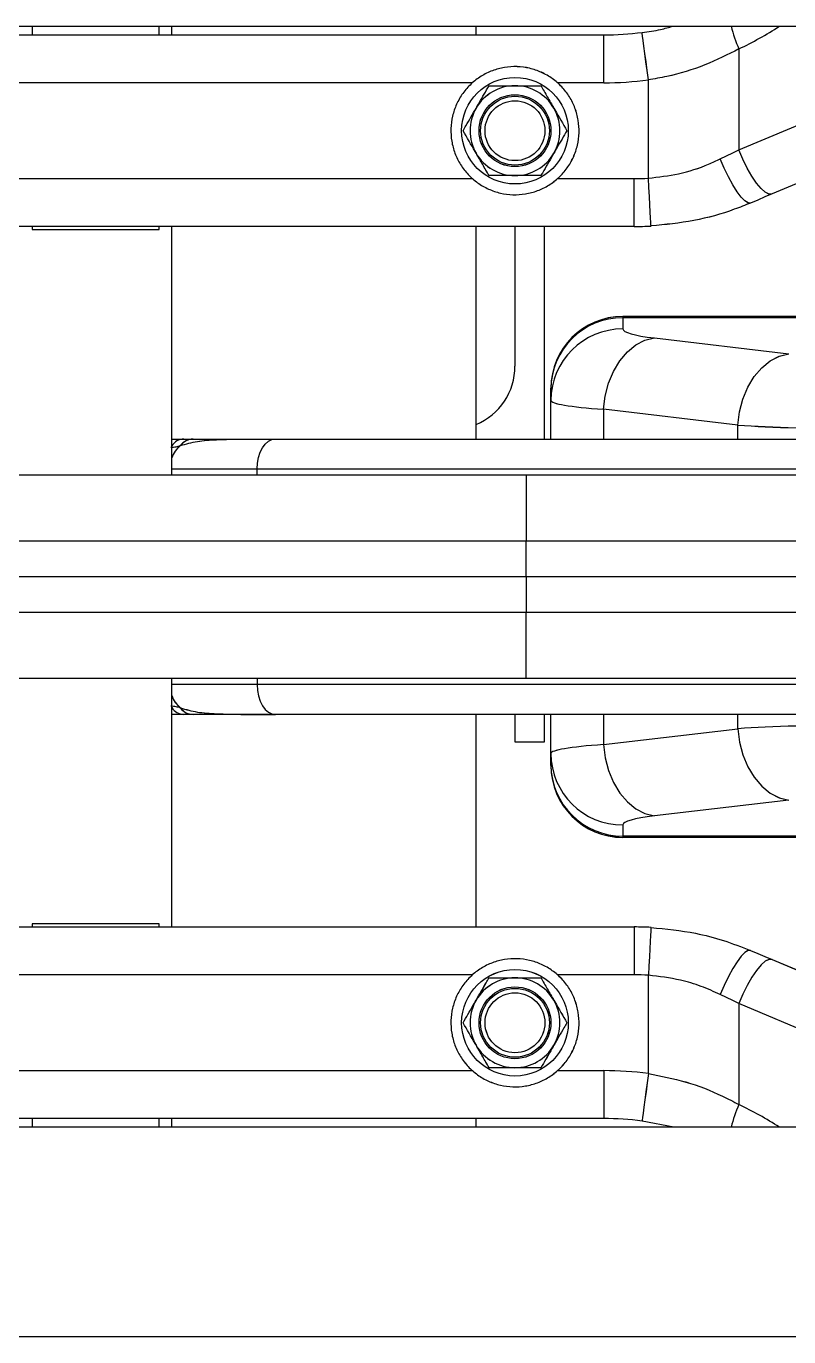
# Model space of a CAD drawing. Header units: inches. Extents: x -1851 to 6314, y -1304 to 4687.
# Drawn here: x 468.36 to 473.37, y 2016.1 to 2024.72 of the extents above; entities that cross this region are included whole.
import ezdxf

# ---------------------------------------------------------------- set-up
doc = ezdxf.new("R2010")
doc.units = ezdxf.units.IN
doc.header["$MEASUREMENT"] = 0

# ---------------------------------------------------------------- blocks, each defined once
blk = doc.blocks.new('2.4.20_9_Plan View')
at = {"color": 7, "linetype": 'Continuous', "lineweight": 25}
for p, q in [((-0.60334, 0), (-0.60334, 7.54593)), ((0, 7.54593), (0, 0)), ((-0.71817, 0.11483), (-0.71817, 7.4311)), ((-0.4936, 4.06795), (-0.4936, 3.47798)), ((-0.10974, 3.47798), (-0.10974, 4.06795)), ((-0.59859, 3.49469), (-0.59859, 4.05124)), ((-0.00476, 4.05124), (-0.00476, 3.49469)), ((-0.35744, 3.53714), (-0.35744, 4.00879)), ((-0.32136, 3.53714), (-0.32136, 4.00879)), ((-0.30167, 3.53714), (-0.30167, 4.00879)), ((-0.28199, 4.00879), (-0.28199, 3.53714)), ((-0.2459, 4.00879), (-0.2459, 3.53714)), ((-0.59859, 3.80773), (-0.60334, 3.80773)), ((-0.49196, 3.80773), (-0.4936, 3.80773)), ((-0.49196, 3.7382), (-0.49196, 3.80773)), ((-0.10974, 3.80773), (-0.11138, 3.80773)), ((-0.11138, 3.80773), (-0.11138, 3.7382)), ((0, 3.80773), (-0.00476, 3.80773)), ((-0.60334, 3.7382), (-0.59859, 3.7382)), ((-0.4936, 3.7382), (-0.49196, 3.7382)), ((-0.11138, 3.7382), (-0.10974, 3.7382)), ((-0.00476, 3.7382), (0, 3.7382)), ((-0.60334, 3.7313), (-0.59859, 3.7313)), ((-0.4936, 3.7313), (-0.35744, 3.7313)), ((-0.37713, 3.72462), (-0.37713, 3.7313)), ((-0.2459, 3.7313), (-0.10974, 3.7313)), ((-0.22621, 3.7313), (-0.22621, 3.72462)), ((-0.00476, 3.7313), (0, 3.7313)), ((-0.37359, 3.72648), (-0.37358, 3.72651)), ((-0.22976, 3.72651), (-0.22975, 3.72648)), ((-0.22621, 3.72462), (-0.22621, 3.71955)), ((-0.37713, 3.3124), (-0.37713, 3.67447)), ((-0.22621, 3.67447), (-0.22621, 3.3124)), ((-0.60334, 3.56463), (-0.59859, 3.56463)), ((-0.4936, 3.56463), (-0.37713, 3.56463)), ((-0.22621, 3.56463), (-0.10974, 3.56463)), ((-0.00476, 3.56463), (0, 3.56463)), ((-0.39213, 3.5433), (-0.39213, 3.52713)), ((-0.37713, 3.5433), (-0.39213, 3.5433)), ((-0.10974, 3.5433), (-0.1863, 3.5433)), ((-0.35744, 3.53714), (-0.32136, 3.53714)), ((-0.35744, 3.201), (-0.35744, 3.53714)), ((-0.30167, 3.53714), (-0.32136, 3.53714)), ((-0.32136, 3.201), (-0.32136, 3.53714)), ((-0.30167, 3.53714), (-0.28199, 3.53714)), ((-0.30167, 3.22049), (-0.30167, 3.53714)), ((-0.2459, 3.53714), (-0.28199, 3.53714)), ((-0.28199, 3.53714), (-0.28199, 3.201)), ((-0.2459, 3.53714), (-0.2459, 3.201)), ((-0.39213, 3.52713), (-0.37713, 3.52713)), ((-0.22621, 3.52713), (-0.10974, 3.52713)), ((-0.40513, 3.52362), (-0.40472, 3.52362)), ((-0.40472, 3.52362), (-0.39856, 3.52362)), ((-0.39856, 3.52362), (-0.37713, 3.52362)), ((-0.22621, 3.52362), (-0.20501, 3.52362)), ((-0.20501, 3.52362), (-0.19884, 3.52362)), ((-0.19884, 3.52362), (-0.19844, 3.52362)), ((-0.57234, 3.49469), (-0.59859, 3.49469)), ((-0.39365, 3.49479), (-0.38499, 3.42122)), ((-0.21858, 3.42122), (-0.20992, 3.49479)), ((-0.031, 3.49469), (-0.00476, 3.49469)), ((-0.4445, 3.32235), (-0.4445, 3.48425)), ((-0.44382, 3.48425), (-0.4445, 3.48425)), ((-0.44382, 3.31644), (-0.44382, 3.48425)), ((-0.43766, 3.48425), (-0.44382, 3.48425)), ((-0.15974, 3.48425), (-0.16591, 3.48425)), ((-0.15974, 3.31644), (-0.15974, 3.48425)), ((-0.15907, 3.48425), (-0.15974, 3.48425)), ((-0.15907, 3.32235), (-0.15907, 3.48425)), ((-0.4936, 3.47798), (-0.51985, 3.47798)), ((-0.10974, 3.47798), (-0.0835, 3.47798)), ((-0.60334, 3.45638), (-0.59994, 3.47365)), ((-0.57391, 3.47028), (-0.52006, 3.47028)), ((-0.08328, 3.47028), (-0.02943, 3.47028)), ((-0.42409, 3.39338), (-0.43275, 3.46696)), ((-0.17082, 3.46696), (-0.17948, 3.39338)), ((-0.5356, 3.42067), (-0.59089, 3.42067)), ((-0.01245, 3.42067), (-0.06774, 3.42067)), ((-0.5114, 3.40256), (-0.58083, 3.23753)), ((-0.02251, 3.23753), (-0.09194, 3.40256))]:
    blk.add_line(p, q, dxfattribs=at)
at = {"color": 8, "linetype": 'Continuous', "lineweight": 25}
for p, q in [((-0.57234, 3.97931), (-0.57234, 3.56662)), ((-0.51985, 3.56662), (-0.51985, 3.97931)), ((-0.0835, 3.97931), (-0.0835, 3.56662)), ((-0.031, 3.56662), (-0.031, 3.97931)), ((-0.36073, 3.6845), (-0.36073, 3.7313)), ((-0.24262, 3.7313), (-0.24262, 3.6845)), ((-0.36073, 3.296), (-0.36073, 3.6845)), ((-0.35744, 3.6845), (-0.36073, 3.6845)), ((-0.2459, 3.6845), (-0.24262, 3.6845)), ((-0.24262, 3.6845), (-0.24262, 3.296)), ((-0.57234, 3.51999), (-0.57234, 3.49469)), ((-0.51985, 3.47798), (-0.51985, 3.51999)), ((-0.0835, 3.51999), (-0.0835, 3.47798)), ((-0.031, 3.49469), (-0.031, 3.51999)), ((-0.37713, 3.49479), (-0.39365, 3.49479)), ((-0.20992, 3.49479), (-0.22621, 3.49479)), ((-0.60334, 3.25964), (-0.5356, 3.42067)), ((-0.38499, 3.42122), (-0.37713, 3.42122)), ((-0.22621, 3.42122), (-0.21858, 3.42122)), ((-0.06774, 3.42067), (0, 3.25964))]:
    blk.add_line(p, q, dxfattribs=at)
at = {"color": 7, "linetype": 'Continuous', "lineweight": 25, "flags": 128}
for points in [[(-0.36073, 3.6845), (-0.36393, 3.6843), (-0.367, 3.68373), (-0.36984, 3.68281), (-0.37233, 3.68156), (-0.37437, 3.68004), (-0.37588, 3.67831), (-0.37682, 3.67643), (-0.37713, 3.67447)], [(-0.24262, 3.6845), (-0.23942, 3.6843), (-0.23634, 3.68373), (-0.2335, 3.68281), (-0.23102, 3.68156), (-0.22898, 3.68004), (-0.22746, 3.67831), (-0.22653, 3.67643), (-0.22621, 3.67447)], [(-0.39365, 3.49479), (-0.4009, 3.49389), (-0.40791, 3.49205), (-0.41442, 3.48935), (-0.42022, 3.48587), (-0.4251, 3.48175), (-0.42889, 3.47711), (-0.43147, 3.47212), (-0.43275, 3.46696)], [(-0.20992, 3.49479), (-0.20266, 3.49389), (-0.19566, 3.49205), (-0.18914, 3.48935), (-0.18335, 3.48587), (-0.17847, 3.48175), (-0.17467, 3.47711), (-0.17209, 3.47212), (-0.17082, 3.46696)], [(-0.57391, 3.47028), (-0.57899, 3.47094), (-0.58387, 3.47157), (-0.58837, 3.47215), (-0.59232, 3.47266), (-0.59556, 3.47308), (-0.59796, 3.47339), (-0.59944, 3.47358), (-0.59994, 3.47365)], [(-0.49386, 3.46881), (-0.49436, 3.46884), (-0.49585, 3.46892), (-0.49827, 3.46906), (-0.50153, 3.46924), (-0.5055, 3.46946), (-0.51003, 3.46972), (-0.51495, 3.46999), (-0.52006, 3.47028)], [(-0.10948, 3.46881), (-0.10898, 3.46884), (-0.10749, 3.46892), (-0.10507, 3.46906), (-0.10181, 3.46924), (-0.09784, 3.46946), (-0.09331, 3.46972), (-0.08839, 3.46999), (-0.08328, 3.47028)], [(-0.02943, 3.47028), (-0.02435, 3.47094), (-0.01947, 3.47157), (-0.01497, 3.47215), (-0.01102, 3.47266), (-0.00778, 3.47308), (-0.00538, 3.47339), (-0.0039, 3.47358), (-0.0034, 3.47365)], [(-0.5356, 3.42067), (-0.53395, 3.42405), (-0.53229, 3.42744), (-0.53063, 3.43086)], [(-0.50643, 3.41437), (-0.50649, 3.4157), (-0.50758, 3.41741), (-0.50967, 3.41943), (-0.51266, 3.42168), (-0.51643, 3.42404), (-0.52081, 3.42643), (-0.52561, 3.42873), (-0.53063, 3.43086)], [(-0.09691, 3.41437), (-0.09685, 3.4157), (-0.09576, 3.41741), (-0.09367, 3.41943), (-0.09068, 3.42168), (-0.08691, 3.42404), (-0.08253, 3.42643), (-0.07773, 3.42873), (-0.07271, 3.43086)], [(-0.07271, 3.43086), (-0.07105, 3.42744), (-0.06939, 3.42405), (-0.06774, 3.42067)], [(-0.5114, 3.40256), (-0.51134, 3.40421), (-0.51236, 3.40623), (-0.5144, 3.40855), (-0.51739, 3.41105), (-0.52118, 3.41363), (-0.52562, 3.41616), (-0.53049, 3.41855), (-0.5356, 3.42067)], [(-0.38499, 3.42122), (-0.39225, 3.42031), (-0.39925, 3.41847), (-0.40576, 3.41577), (-0.41156, 3.4123), (-0.41644, 3.40817), (-0.42024, 3.40353), (-0.42282, 3.39854), (-0.42409, 3.39338)], [(-0.21858, 3.42122), (-0.21132, 3.42031), (-0.20432, 3.41847), (-0.1978, 3.41577), (-0.19201, 3.4123), (-0.18713, 3.40817), (-0.18333, 3.40353), (-0.18075, 3.39854), (-0.17948, 3.39338)], [(-0.09194, 3.40256), (-0.092, 3.40421), (-0.09098, 3.40623), (-0.08894, 3.40855), (-0.08595, 3.41105), (-0.08216, 3.41363), (-0.07772, 3.41616), (-0.07285, 3.41855), (-0.06774, 3.42067)], [(-0.50643, 3.41437), (-0.5081, 3.41041), (-0.50976, 3.40647), (-0.5114, 3.40256)], [(-0.09194, 3.40256), (-0.09358, 3.40647), (-0.09524, 3.41041), (-0.09691, 3.41437)]]:
    blk.add_lwpolyline(points, dxfattribs=at)
at = {"color": 7, "linetype": 'Continuous', "lineweight": 25}
for centre, radius in [((-0.54609, 3.54331), 0.0292), ((-0.05725, 3.54331), 0.0292), ((-0.54609, 3.54331), 0.01969), ((-0.54609, 3.54331), 0.01886), ((-0.05725, 3.54331), 0.01969), ((-0.05725, 3.54331), 0.01886), ((-0.54609, 3.54331), 0.0164), ((-0.05725, 3.54331), 0.0164)]:
    blk.add_circle(centre, radius, dxfattribs=at)
at = {"color": 8, "linetype": 'Continuous', "lineweight": 25}
for centre, radius, start, end in [((-0.36892, 3.72442), 0.00821, 123.06605, 178.58426), ((-0.36105, 3.71598), 0.01635, 110.46425, 140.03407), ((-0.36104, 3.71598), 0.01638, 110.66366, 139.96443), ((-0.24229, 3.71598), 0.01635, 39.96593, 69.53575), ((-0.2423, 3.71598), 0.01638, 40.03557, 69.33634), ((-0.23442, 3.72442), 0.00821, 1.41574, 56.93395), ((-0.61985, 3.35597), 0.07088, 65.89039, 76.53384), ((-0.76263, 3.50263), 0.19029, 326.83358, 334.48884), ((0.01671, 3.35538), 0.07151, 103.51007, 114.06131), ((0.15929, 3.50263), 0.19029, 205.51116, 213.16642)]:
    blk.add_arc(centre, radius, start, end, dxfattribs=at)
at = {"color": 7, "linetype": 'Continuous', "lineweight": 25}
for centre, radius, start, end in [((-0.36834, 3.71945), 0.00879, 126.57413, 179.3702), ((-0.36835, 3.71943), 0.00878, 126.62575, 179.39235), ((-0.235, 3.71945), 0.00879, 0.6298, 53.42587), ((-0.235, 3.71943), 0.00878, 0.60765, 53.37425), ((-0.54609, 3.54331), 0.0351, 99.375, 110.625), ((-0.54609, 3.54331), 0.0351, 88.125, 99.375), ((-0.54609, 3.54331), 0.0351, 76.875, 88.125), ((-0.54609, 3.54331), 0.0351, 65.625, 76.875), ((-0.05725, 3.54331), 0.0351, 99.375, 110.625), ((-0.05725, 3.54331), 0.0351, 88.125, 99.375), ((-0.05725, 3.54331), 0.0351, 76.875, 88.125), ((-0.05725, 3.54331), 0.0351, 65.625, 76.875), ((-0.54609, 3.54331), 0.0351, 121.875, 133.125), ((-0.54609, 3.54331), 0.0351, 110.625, 121.875), ((-0.54609, 3.54331), 0.0351, 54.375, 65.625), ((-0.54609, 3.54331), 0.0351, 43.125, 54.375), ((-0.05725, 3.54331), 0.0351, 121.875, 133.125), ((-0.05725, 3.54331), 0.0351, 110.625, 121.875), ((-0.05725, 3.54331), 0.0351, 54.375, 65.625), ((-0.05725, 3.54331), 0.0351, 43.125, 54.375), ((-0.54609, 3.54331), 0.0351, 144.375, 155.625), ((-0.54609, 3.54331), 0.0351, 133.125, 144.375), ((-0.54609, 3.54331), 0.02461, 120, 180), ((-0.54609, 3.54331), 0.02461, 60, 120), ((-0.54609, 3.54331), 0.02461, 0, 60), ((-0.54609, 3.54331), 0.0351, 31.875, 43.125), ((-0.1863, 3.57788), 0.03458, 202.52785, 270), ((-0.05725, 3.54331), 0.0351, 144.375, 155.625), ((-0.05725, 3.54331), 0.0351, 133.125, 144.375), ((-0.05725, 3.54331), 0.02461, 120, 180), ((-0.05725, 3.54331), 0.02461, 60, 120), ((-0.05725, 3.54331), 0.02461, 0, 60), ((-0.05725, 3.54331), 0.0351, 31.875, 43.125), ((-0.54609, 3.54331), 0.0351, 155.625, 166.875), ((-0.54609, 3.54331), 0.0351, 20.625, 31.875), ((-0.54609, 3.54331), 0.0351, 9.375, 20.625), ((-0.05725, 3.54331), 0.0351, 155.625, 166.875), ((-0.05725, 3.54331), 0.0351, 20.625, 31.875), ((-0.05725, 3.54331), 0.0351, 9.375, 20.625), ((-0.54609, 3.54331), 0.0351, 166.875, 178.125), ((-0.54609, 3.54331), 0.0351, 358.125, 9.375), ((-0.05725, 3.54331), 0.0351, 166.875, 178.125), ((-0.05725, 3.54331), 0.0351, 358.125, 9.375), ((-0.54609, 3.54331), 0.0351, 178.125, 189.375), ((-0.54609, 3.54331), 0.02461, 180, 240), ((-0.54609, 3.54331), 0.02461, 300, 0), ((-0.54609, 3.54331), 0.0351, 346.875, 358.125), ((-0.05725, 3.54331), 0.0351, 178.125, 189.375), ((-0.05725, 3.54331), 0.02461, 180, 240), ((-0.05725, 3.54331), 0.02461, 300, 0), ((-0.05725, 3.54331), 0.0351, 346.875, 358.125), ((-0.54609, 3.54331), 0.0351, 189.375, 200.625), ((-0.54609, 3.54331), 0.0351, 335.625, 346.875), ((-0.05725, 3.54331), 0.0351, 189.375, 200.625), ((-0.05725, 3.54331), 0.0351, 335.625, 346.875), ((-0.54609, 3.54331), 0.0351, 200.625, 211.875), ((-0.54609, 3.54331), 0.0351, 324.375, 335.625), ((-0.05725, 3.54331), 0.0351, 200.625, 211.875), ((-0.05725, 3.54331), 0.0351, 324.375, 335.625), ((-0.54609, 3.54331), 0.0351, 211.875, 223.125), ((-0.54609, 3.54331), 0.0351, 223.125, 234.375), ((-0.54609, 3.54331), 0.02461, 240, 300), ((-0.54609, 3.54331), 0.0351, 313.125, 324.375), ((-0.40513, 3.48425), 0.03937, 90, 180), ((-0.40458, 3.48438), 0.03924, 90.20522, 180.18958), ((-0.39842, 3.48438), 0.03924, 90.2069, 180.18561), ((-0.20515, 3.48438), 0.03924, 359.81041, 89.79708), ((-0.19898, 3.48438), 0.03924, 359.81531, 89.79218), ((-0.19844, 3.48425), 0.03937, 0, 90), ((-0.05725, 3.54331), 0.0351, 211.875, 223.125), ((-0.05725, 3.54331), 0.0351, 223.125, 234.375), ((-0.05725, 3.54331), 0.02461, 240, 300), ((-0.05725, 3.54331), 0.0351, 313.125, 324.375), ((-0.54609, 3.54331), 0.0351, 234.375, 245.625), ((-0.54609, 3.54331), 0.0351, 290.625, 301.875), ((-0.54609, 3.54331), 0.0351, 301.875, 313.125), ((-0.05725, 3.54331), 0.0351, 234.375, 245.625), ((-0.05725, 3.54331), 0.0351, 290.625, 301.875), ((-0.05725, 3.54331), 0.0351, 301.875, 313.125), ((-0.54609, 3.54331), 0.0351, 245.625, 256.875), ((-0.54609, 3.54331), 0.0351, 256.875, 268.125), ((-0.54609, 3.54331), 0.0351, 268.125, 279.375), ((-0.54609, 3.54331), 0.0351, 279.375, 290.625), ((-0.05725, 3.54331), 0.0351, 245.625, 256.875), ((-0.05725, 3.54331), 0.0351, 256.875, 268.125), ((-0.05725, 3.54331), 0.0351, 268.125, 279.375), ((-0.05725, 3.54331), 0.0351, 279.375, 290.625), ((-0.76263, 3.49469), 0.16404, 352.62879, 0), ((-0.76263, 3.49469), 0.19029, 352.62879, 0), ((0.15929, 3.49469), 0.19029, 180, 187.37121), ((0.15929, 3.49469), 0.16404, 180, 187.37121), ((-0.65764, 3.47798), 0.1378, 356.7951, 0), ((-0.65764, 3.47798), 0.16404, 356.7951, 0), ((0.0543, 3.47798), 0.16404, 180, 183.2049), ((0.0543, 3.47798), 0.1378, 180, 183.2049)]:
    blk.add_arc(centre, radius, start, end, dxfattribs=at)
for centre, major_axis, ratio, start_param, end_param in [((-0.39856, 3.4252), (0, 0.09843), 0.070598, 5.497787, 6.283185), ((-0.20501, 3.4252), (0, 0.09843), 0.070598, 0, 0.785398), ((-0.43766, 3.4252), (0, 0.05906), 0.117663, 5.497787, 6.283185), ((-0.16591, 3.4252), (0, 0.05906), 0.117663, 0, 0.785398), ((-0.3899, 3.35162), (0, 0.09843), 0.070598, 4.712389, 5.497787), ((-0.21366, 3.35162), (0, 0.09843), 0.070598, 0.785398, 1.570796)]:
    blk.add_ellipse(centre, major_axis=major_axis, ratio=ratio, start_param=start_param, end_param=end_param, dxfattribs=at)
for points, knots in [([(-0.37358, 3.72651), (-0.37333, 3.72728), (-0.37277, 3.72907), (-0.37269, 3.73079), (-0.37265, 3.73177)], [0, 0, 0, 0, 0.430194, 1, 1, 1, 1]), ([(-0.23069, 3.73177), (-0.23065, 3.73079), (-0.23057, 3.72907), (-0.23001, 3.72728), (-0.22976, 3.72651)], [0, 0, 0, 0, 0.569806, 1, 1, 1, 1]), ([(-0.37359, 3.72648), (-0.37442, 3.72347), (-0.37611, 3.7174), (-0.37691, 3.70576), (-0.37716, 3.69172), (-0.37714, 3.68024), (-0.37713, 3.67447)], [0, 0, 0, 0, 0.211987, 0.426763, 0.711927, 1, 1, 1, 1]), ([(-0.37713, 3.71955), (-0.37713, 3.72017), (-0.37713, 3.72171), (-0.37713, 3.72354), (-0.37713, 3.72462)], [0, 0, 0, 0, 0.407162, 1, 1, 1, 1]), ([(-0.22975, 3.72648), (-0.22892, 3.72347), (-0.22723, 3.7174), (-0.22643, 3.70576), (-0.22619, 3.69172), (-0.2262, 3.68024), (-0.22621, 3.67447)], [0, 0, 0, 0, 0.211987, 0.426763, 0.711927, 1, 1, 1, 1]), ([(-0.37713, 3.67447), (-0.37713, 3.6748), (-0.37713, 3.67528), (-0.37713, 3.67592), (-0.37713, 3.67689), (-0.37713, 3.67797), (-0.37713, 3.67931), (-0.37713, 3.68056), (-0.37713, 3.68207), (-0.37713, 3.68398), (-0.37713, 3.68636), (-0.37713, 3.68906), (-0.37713, 3.69241), (-0.37713, 3.69654), (-0.37713, 3.70195), (-0.37713, 3.70888), (-0.37713, 3.71487), (-0.37713, 3.71836), (-0.37713, 3.71953)], [0, 0, 0, 0, 0.016236, 0.024358, 0.032482, 0.064981, 0.079717, 0.101797, 0.129991, 0.159535, 0.203702, 0.26009, 0.310446, 0.396712, 0.508209, 0.656649, 0.88489, 1, 1, 1, 1]), ([(-0.22621, 3.71953), (-0.22621, 3.71836), (-0.22621, 3.71487), (-0.22621, 3.70889), (-0.22621, 3.70196), (-0.22621, 3.69655), (-0.22621, 3.69241), (-0.22621, 3.68907), (-0.22621, 3.68637), (-0.22621, 3.68398), (-0.22621, 3.68208), (-0.22621, 3.68056), (-0.22621, 3.67932), (-0.22621, 3.67798), (-0.22621, 3.67689), (-0.22621, 3.67593), (-0.22621, 3.67529), (-0.22621, 3.6748), (-0.22621, 3.67447)], [0, 0, 0, 0, 0.114925, 0.343253, 0.491716, 0.603233, 0.689512, 0.73978, 0.796202, 0.840387, 0.869881, 0.898104, 0.92021, 0.934889, 0.967388, 0.975511, 0.983639, 1, 1, 1, 1]), ([(-0.5584, 3.56462), (-0.5581, 3.56479), (-0.55395, 3.56718), (-0.54988, 3.56953), (-0.54609, 3.57172)], [0, 0, 0, 0, 0.070292, 1, 1, 1, 1]), ([(-0.54609, 3.57172), (-0.54303, 3.56995), (-0.53897, 3.56761), (-0.53481, 3.5652), (-0.53379, 3.56462)], [0, 0, 0, 0, 0.756126, 1, 1, 1, 1]), ([(-0.06955, 3.56462), (-0.06926, 3.56479), (-0.06511, 3.56718), (-0.06103, 3.56953), (-0.05725, 3.57172)], [0, 0, 0, 0, 0.070205, 1, 1, 1, 1]), ([(-0.05725, 3.57172), (-0.05634, 3.5712), (-0.05233, 3.56888), (-0.04817, 3.56648), (-0.04494, 3.56462)], [0, 0, 0, 0, 0.226257, 1, 1, 1, 1]), ([(-0.5707, 3.55751), (-0.5687, 3.55867), (-0.56467, 3.561), (-0.5605, 3.5634), (-0.5584, 3.56462)], [0, 0, 0, 0, 0.495481, 1, 1, 1, 1]), ([(-0.53379, 3.56462), (-0.53057, 3.56276), (-0.5264, 3.56035), (-0.52239, 3.55804), (-0.52149, 3.55751)], [0, 0, 0, 0, 0.773722, 1, 1, 1, 1]), ([(-0.08185, 3.55751), (-0.07986, 3.55867), (-0.07582, 3.561), (-0.07165, 3.5634), (-0.06955, 3.56462)], [0, 0, 0, 0, 0.495481, 1, 1, 1, 1]), ([(-0.04494, 3.56462), (-0.04393, 3.56403), (-0.03977, 3.56163), (-0.03571, 3.55928), (-0.03264, 3.55751)], [0, 0, 0, 0, 0.243873, 1, 1, 1, 1]), ([(-0.5707, 3.54331), (-0.5707, 3.54364), (-0.5707, 3.54844), (-0.5707, 3.55314), (-0.5707, 3.55751)], [0, 0, 0, 0, 0.070221, 1, 1, 1, 1]), ([(-0.52149, 3.55751), (-0.52149, 3.55521), (-0.52149, 3.55055), (-0.52149, 3.54574), (-0.52149, 3.54331)], [0, 0, 0, 0, 0.495462, 1, 1, 1, 1]), ([(-0.08185, 3.54331), (-0.08185, 3.54364), (-0.08185, 3.54844), (-0.08185, 3.55314), (-0.08185, 3.55751)], [0, 0, 0, 0, 0.070221, 1, 1, 1, 1]), ([(-0.03264, 3.55751), (-0.03264, 3.55521), (-0.03264, 3.55055), (-0.03264, 3.54574), (-0.03264, 3.54331)], [0, 0, 0, 0, 0.495462, 1, 1, 1, 1]), ([(-0.5707, 3.5291), (-0.5707, 3.53141), (-0.5707, 3.53606), (-0.5707, 3.54088), (-0.5707, 3.54331)], [0, 0, 0, 0, 0.495461, 1, 1, 1, 1]), ([(-0.52149, 3.54331), (-0.52149, 3.54297), (-0.52149, 3.53817), (-0.52149, 3.53347), (-0.52149, 3.5291)], [0, 0, 0, 0, 0.070221, 1, 1, 1, 1]), ([(-0.08185, 3.5291), (-0.08185, 3.53141), (-0.08185, 3.53606), (-0.08185, 3.54088), (-0.08185, 3.54331)], [0, 0, 0, 0, 0.495461, 1, 1, 1, 1]), ([(-0.03264, 3.54331), (-0.03264, 3.54297), (-0.03264, 3.53817), (-0.03264, 3.53347), (-0.03264, 3.5291)], [0, 0, 0, 0, 0.070221, 1, 1, 1, 1]), ([(-0.5584, 3.522), (-0.55941, 3.52258), (-0.56358, 3.52499), (-0.56763, 3.52733), (-0.5707, 3.5291)], [0, 0, 0, 0, 0.243874, 1, 1, 1, 1]), ([(-0.52149, 3.5291), (-0.52349, 3.52795), (-0.52752, 3.52562), (-0.53169, 3.52321), (-0.53379, 3.522)], [0, 0, 0, 0, 0.495481, 1, 1, 1, 1]), ([(-0.06955, 3.522), (-0.07277, 3.52386), (-0.07694, 3.52626), (-0.08095, 3.52858), (-0.08185, 3.5291)], [0, 0, 0, 0, 0.773722, 1, 1, 1, 1]), ([(-0.03264, 3.5291), (-0.03464, 3.52795), (-0.03867, 3.52562), (-0.04284, 3.52321), (-0.04494, 3.522)], [0, 0, 0, 0, 0.495481, 1, 1, 1, 1]), ([(-0.54609, 3.51489), (-0.547, 3.51542), (-0.55101, 3.51773), (-0.55517, 3.52014), (-0.5584, 3.522)], [0, 0, 0, 0, 0.226258, 1, 1, 1, 1]), ([(-0.53379, 3.522), (-0.53408, 3.52183), (-0.53824, 3.51943), (-0.54231, 3.51708), (-0.54609, 3.51489)], [0, 0, 0, 0, 0.070204, 1, 1, 1, 1]), ([(-0.05725, 3.51489), (-0.06032, 3.51667), (-0.06437, 3.51901), (-0.06854, 3.52141), (-0.06955, 3.522)], [0, 0, 0, 0, 0.756126, 1, 1, 1, 1]), ([(-0.04494, 3.522), (-0.04524, 3.52183), (-0.04939, 3.51943), (-0.05346, 3.51708), (-0.05725, 3.51489)], [0, 0, 0, 0, 0.070292, 1, 1, 1, 1]), ([(-0.57391, 3.47028), (-0.57526, 3.46338), (-0.578, 3.44933), (-0.58446, 3.43288), (-0.58932, 3.42367), (-0.59089, 3.42067)], [0, 0, 0, 0, 0.394569, 0.803169, 1, 1, 1, 1]), ([(-0.53063, 3.43086), (-0.52907, 3.43433), (-0.52592, 3.44133), (-0.5219, 3.45447), (-0.52075, 3.46434), (-0.52006, 3.47028)], [0, 0, 0, 0, 0.281781, 0.56763, 1, 1, 1, 1]), ([(-0.49386, 3.46881), (-0.49467, 3.46063), (-0.49601, 3.44718), (-0.50077, 3.42902), (-0.50454, 3.41927), (-0.50643, 3.41437)], [0, 0, 0, 0, 0.436254, 0.716475, 1, 1, 1, 1]), ([(-0.09691, 3.41437), (-0.09807, 3.4173), (-0.10205, 3.42726), (-0.10717, 3.44536), (-0.10871, 3.46093), (-0.10948, 3.46881)], [0, 0, 0, 0, 0.170267, 0.579653, 1, 1, 1, 1]), ([(-0.08328, 3.47028), (-0.08264, 3.4647), (-0.08135, 3.45334), (-0.07706, 3.44024), (-0.07369, 3.43297), (-0.07271, 3.43086)], [0, 0, 0, 0, 0.406094, 0.827125, 1, 1, 1, 1]), ([(-0.01245, 3.42067), (-0.01554, 3.42681), (-0.02182, 3.43927), (-0.02701, 3.45634), (-0.02884, 3.4669), (-0.02943, 3.47028)], [0, 0, 0, 0, 0.397641, 0.807293, 1, 1, 1, 1]), ([(-0.0034, 3.47365), (-0.00295, 3.47025), (-0.00218, 3.4645), (-0.00063, 3.45899), (0, 3.45674)], [0, 0, 0, 0, 0.590629, 1, 1, 1, 1])]:
    blk.add_open_spline(points, degree=3, knots=knots, dxfattribs=at)
blk = doc.blocks.new('2.4.20_8_Plan View')
at = {"color": 7, "linetype": 'Continuous', "lineweight": 25}
for p, q in [((9.32347, -1.15), (9.32347, 1.15)), ((9.50737, 1.15), (9.50737, -1.15)), ((9.28847, -1.115), (9.28847, 1.115)), ((9.35692, 0.08991), (9.35692, -0.08991)), ((9.47392, -0.08991), (9.47392, 0.08991)), ((9.32492, -0.08482), (9.32492, 0.08482)), ((9.50592, 0.08482), (9.50592, -0.08482)), ((9.39842, -0.07188), (9.39842, 0.07188)), ((9.40942, -0.07188), (9.40942, 0.07188)), ((9.41542, -0.07188), (9.41542, 0.07188)), ((9.42142, 0.07188), (9.42142, -0.07188)), ((9.43242, 0.07188), (9.43242, -0.07188)), ((9.32492, 0.0106), (9.32347, 0.0106)), ((9.35742, 0.0106), (9.35692, 0.0106)), ((9.35742, -0.0106), (9.35742, 0.0106)), ((9.47392, 0.0106), (9.47342, 0.0106)), ((9.47342, 0.0106), (9.47342, -0.0106)), ((9.50737, 0.0106), (9.50592, 0.0106)), ((9.32347, -0.0106), (9.32492, -0.0106)), ((9.35692, -0.0106), (9.35742, -0.0106)), ((9.47342, -0.0106), (9.47392, -0.0106)), ((9.50592, -0.0106), (9.50737, -0.0106)), ((9.32347, -0.0127), (9.32492, -0.0127)), ((9.35692, -0.0127), (9.39842, -0.0127)), ((9.39242, -0.01474), (9.39242, -0.0127)), ((9.43242, -0.0127), (9.47392, -0.0127)), ((9.43842, -0.0127), (9.43842, -0.01474)), ((9.50592, -0.0127), (9.50737, -0.0127)), ((9.3935, -0.01417), (9.3935, -0.01416)), ((9.43734, -0.01416), (9.43734, -0.01417)), ((9.43842, -0.01474), (9.43842, -0.01628)), ((9.39242, -0.14038), (9.39242, -0.03002)), ((9.43842, -0.03002), (9.43842, -0.14038)), ((9.32347, -0.0635), (9.32492, -0.0635)), ((9.35692, -0.0635), (9.39242, -0.0635)), ((9.43842, -0.0635), (9.47392, -0.0635)), ((9.50592, -0.0635), (9.50737, -0.0635)), ((9.38785, -0.07), (9.38785, -0.07493)), ((9.39242, -0.07), (9.38785, -0.07)), ((9.47392, -0.07), (9.45059, -0.07)), ((9.39842, -0.07188), (9.40942, -0.07188)), ((9.39842, -0.17433), (9.39842, -0.07188)), ((9.41542, -0.07188), (9.40942, -0.07188)), ((9.40942, -0.17433), (9.40942, -0.07188)), ((9.41542, -0.07188), (9.42142, -0.07188)), ((9.41542, -0.16839), (9.41542, -0.07188)), ((9.43242, -0.07188), (9.42142, -0.07188)), ((9.42142, -0.07188), (9.42142, -0.17433)), ((9.43242, -0.07188), (9.43242, -0.17433)), ((9.38389, -0.076), (9.38401, -0.076)), ((9.38401, -0.076), (9.38589, -0.076)), ((9.38589, -0.076), (9.39242, -0.076)), ((9.38785, -0.07493), (9.39242, -0.07493)), ((9.43842, -0.07493), (9.47392, -0.07493)), ((9.43842, -0.076), (9.44488, -0.076)), ((9.44488, -0.076), (9.44676, -0.076)), ((9.44676, -0.076), (9.44689, -0.076)), ((9.33292, -0.08482), (9.32492, -0.08482)), ((9.38739, -0.08479), (9.39002, -0.10721)), ((9.44075, -0.10721), (9.44339, -0.08479)), ((9.49792, -0.08482), (9.50592, -0.08482)), ((9.37189, -0.13735), (9.37189, -0.088)), ((9.37209, -0.088), (9.37189, -0.088)), ((9.37209, -0.13915), (9.37209, -0.088)), ((9.37397, -0.088), (9.37209, -0.088)), ((9.45868, -0.088), (9.4568, -0.088)), ((9.45868, -0.13915), (9.45868, -0.088)), ((9.45889, -0.088), (9.45868, -0.088)), ((9.45889, -0.13735), (9.45889, -0.088)), ((9.32347, -0.09649), (9.32451, -0.09123)), ((9.35692, -0.08991), (9.34892, -0.08991)), ((9.47392, -0.08991), (9.48192, -0.08991)), ((9.33244, -0.09226), (9.34885, -0.09226)), ((9.37811, -0.1157), (9.37547, -0.09327)), ((9.4553, -0.09327), (9.45266, -0.1157)), ((9.48199, -0.09226), (9.4984, -0.09226)), ((9.34412, -0.10738), (9.32726, -0.10738)), ((9.50357, -0.10738), (9.48672, -0.10738)), ((9.35149, -0.1129), (9.33033, -0.1632)), ((9.50051, -0.1632), (9.47935, -0.1129))]:
    blk.add_line(p, q, dxfattribs=at)
at = {"color": 8, "linetype": 'Continuous', "lineweight": 25}
for p, q in [((9.33292, 0.06289), (9.33292, -0.06289)), ((9.34892, -0.06289), (9.34892, 0.06289)), ((9.48192, 0.06289), (9.48192, -0.06289)), ((9.49792, -0.06289), (9.49792, 0.06289)), ((9.39742, -0.02697), (9.39742, -0.0127)), ((9.43342, -0.0127), (9.43342, -0.02697)), ((9.39742, -0.14538), (9.39742, -0.02697)), ((9.39842, -0.02697), (9.39742, -0.02697)), ((9.43242, -0.02697), (9.43342, -0.02697)), ((9.43342, -0.02697), (9.43342, -0.14538)), ((9.33292, -0.07711), (9.33292, -0.08482)), ((9.34892, -0.08991), (9.34892, -0.07711)), ((9.48192, -0.07711), (9.48192, -0.08991)), ((9.49792, -0.08482), (9.49792, -0.07711)), ((9.39242, -0.08479), (9.38739, -0.08479)), ((9.44339, -0.08479), (9.43842, -0.08479)), ((9.39002, -0.10721), (9.39242, -0.10721)), ((9.43842, -0.10721), (9.44075, -0.10721)), ((9.32347, -0.15646), (9.34412, -0.10738)), ((9.48672, -0.10738), (9.50737, -0.15646))]:
    blk.add_line(p, q, dxfattribs=at)
at = {"color": 7, "linetype": 'Continuous', "lineweight": 25, "flags": 128}
for points in [[(9.39742, -0.02697), (9.39644, -0.02702), (9.39551, -0.0272), (9.39464, -0.02748), (9.39388, -0.02786), (9.39326, -0.02832), (9.3928, -0.02885), (9.39252, -0.02943), (9.39242, -0.03002)], [(9.43342, -0.02697), (9.4344, -0.02702), (9.43533, -0.0272), (9.4362, -0.02748), (9.43696, -0.02786), (9.43758, -0.02832), (9.43804, -0.02885), (9.43832, -0.02943), (9.43842, -0.03002)], [(9.38739, -0.08479), (9.38517, -0.08506), (9.38304, -0.08562), (9.38105, -0.08645), (9.37929, -0.08751), (9.3778, -0.08876), (9.37664, -0.09018), (9.37586, -0.0917), (9.37547, -0.09327)], [(9.44339, -0.08479), (9.4456, -0.08506), (9.44773, -0.08562), (9.44972, -0.08645), (9.45148, -0.08751), (9.45297, -0.08876), (9.45413, -0.09018), (9.45492, -0.0917), (9.4553, -0.09327)], [(9.33244, -0.09226), (9.33089, -0.09206), (9.3294, -0.09187), (9.32803, -0.09169), (9.32683, -0.09153), (9.32584, -0.09141), (9.32511, -0.09131), (9.32466, -0.09125), (9.32451, -0.09123)], [(9.4984, -0.09226), (9.49995, -0.09206), (9.50144, -0.09187), (9.50281, -0.09169), (9.50401, -0.09153), (9.505, -0.09141), (9.50573, -0.09131), (9.50618, -0.09125), (9.50633, -0.09123)], [(9.35684, -0.09271), (9.35669, -0.0927), (9.35623, -0.09267), (9.3555, -0.09263), (9.3545, -0.09258), (9.35329, -0.09251), (9.35191, -0.09243), (9.35041, -0.09235), (9.34885, -0.09226)], [(9.474, -0.09271), (9.47415, -0.0927), (9.47461, -0.09267), (9.47534, -0.09263), (9.47634, -0.09258), (9.47755, -0.09251), (9.47893, -0.09243), (9.48043, -0.09235), (9.48199, -0.09226)], [(9.34412, -0.10738), (9.34462, -0.10635), (9.34513, -0.10532), (9.34563, -0.10427)], [(9.35301, -0.1093), (9.35299, -0.10889), (9.35266, -0.10837), (9.35202, -0.10776), (9.35111, -0.10707), (9.34996, -0.10635), (9.34863, -0.10563), (9.34716, -0.10492), (9.34563, -0.10427)], [(9.47783, -0.1093), (9.47785, -0.10889), (9.47818, -0.10837), (9.47882, -0.10776), (9.47973, -0.10707), (9.48088, -0.10635), (9.48221, -0.10563), (9.48368, -0.10492), (9.48521, -0.10427)], [(9.48521, -0.10427), (9.48571, -0.10532), (9.48622, -0.10635), (9.48672, -0.10738)], [(9.39002, -0.10721), (9.38781, -0.10749), (9.38568, -0.10805), (9.38369, -0.10887), (9.38193, -0.10993), (9.38044, -0.11119), (9.37928, -0.1126), (9.37849, -0.11412), (9.37811, -0.1157)], [(9.44075, -0.10721), (9.44296, -0.10749), (9.44509, -0.10805), (9.44708, -0.10887), (9.44885, -0.10993), (9.45033, -0.11119), (9.45149, -0.1126), (9.45228, -0.11412), (9.45266, -0.1157)], [(9.35149, -0.1129), (9.35151, -0.1124), (9.3512, -0.11178), (9.35058, -0.11107), (9.34967, -0.11031), (9.34851, -0.10953), (9.34716, -0.10875), (9.34567, -0.10803), (9.34412, -0.10738)], [(9.35301, -0.1093), (9.3525, -0.11051), (9.35199, -0.11171), (9.35149, -0.1129)], [(9.47935, -0.1129), (9.47885, -0.11171), (9.47834, -0.11051), (9.47783, -0.1093)], [(9.47935, -0.1129), (9.47933, -0.1124), (9.47964, -0.11178), (9.48026, -0.11107), (9.48117, -0.11031), (9.48233, -0.10953), (9.48368, -0.10875), (9.48517, -0.10803), (9.48672, -0.10738)]]:
    blk.add_lwpolyline(points, dxfattribs=at)
at = {"color": 7, "linetype": 'Continuous', "lineweight": 25}
for centre, radius in [((9.34092, -0.07), 0.0089), ((9.48992, -0.07), 0.0089), ((9.34092, -0.07), 0.006), ((9.34092, -0.07), 0.00575), ((9.34092, -0.07), 0.005), ((9.48992, -0.07), 0.006), ((9.48992, -0.07), 0.00575), ((9.48992, -0.07), 0.005)]:
    blk.add_circle(centre, radius, dxfattribs=at)
for centre, radius, start, end in [((9.3951, -0.01632), 0.00268, 126.6257, 179.3923), ((9.43574, -0.01632), 0.00268, 0.6077, 53.3743), ((9.34092, -0.07), 0.0107, 121.875, 133.125), ((9.34092, -0.07), 0.0107, 110.625, 121.875), ((9.34092, -0.07), 0.0107, 99.375, 110.625), ((9.34092, -0.07), 0.0107, 88.125, 99.375), ((9.34092, -0.07), 0.0107, 76.875, 88.125), ((9.34092, -0.07), 0.0107, 65.625, 76.875), ((9.34092, -0.07), 0.0107, 54.375, 65.625), ((9.48992, -0.07), 0.0107, 121.875, 133.125), ((9.48992, -0.07), 0.0107, 110.625, 121.875), ((9.48992, -0.07), 0.0107, 99.375, 110.625), ((9.48992, -0.07), 0.0107, 88.125, 99.375), ((9.48992, -0.07), 0.0107, 76.875, 88.125), ((9.48992, -0.07), 0.0107, 65.625, 76.875), ((9.48992, -0.07), 0.0107, 54.375, 65.625), ((9.34092, -0.07), 0.0107, 133.125, 144.375), ((9.34092, -0.07), 0.0075, 60, 120), ((9.34092, -0.07), 0.0107, 43.125, 54.375), ((9.34092, -0.07), 0.0107, 31.875, 43.125), ((9.48992, -0.07), 0.0107, 133.125, 144.375), ((9.48992, -0.07), 0.0075, 60, 120), ((9.48992, -0.07), 0.0107, 43.125, 54.375), ((9.48992, -0.07), 0.0107, 31.875, 43.125), ((9.34092, -0.07), 0.0107, 155.625, 166.875), ((9.34092, -0.07), 0.0107, 144.375, 155.625), ((9.34092, -0.07), 0.0075, 120, 180), ((9.34092, -0.07), 0.0075, 0, 60), ((9.34092, -0.07), 0.0107, 20.625, 31.875), ((9.48992, -0.07), 0.0107, 155.625, 166.875), ((9.48992, -0.07), 0.0107, 144.375, 155.625), ((9.48992, -0.07), 0.0075, 120, 180), ((9.48992, -0.07), 0.0075, 0, 60), ((9.48992, -0.07), 0.0107, 20.625, 31.875), ((9.34092, -0.07), 0.0107, 166.875, 178.125), ((9.34092, -0.07), 0.0107, 9.375, 20.625), ((9.48992, -0.07), 0.0107, 166.875, 178.125), ((9.48992, -0.07), 0.0107, 9.375, 20.625), ((9.34092, -0.07), 0.0107, 178.125, 189.375), ((9.34092, -0.07), 0.0075, 180, 240), ((9.34092, -0.07), 0.0075, 300, 0), ((9.34092, -0.07), 0.0107, 358.125, 9.375), ((9.48992, -0.07), 0.0107, 178.125, 189.375), ((9.48992, -0.07), 0.0075, 180, 240), ((9.48992, -0.07), 0.0075, 300, 0), ((9.48992, -0.07), 0.0107, 358.125, 9.375), ((9.34092, -0.07), 0.0107, 189.375, 200.625), ((9.34092, -0.07), 0.0107, 346.875, 358.125), ((9.48992, -0.07), 0.0107, 189.375, 200.625), ((9.48992, -0.07), 0.0107, 346.875, 358.125), ((9.34092, -0.07), 0.0107, 200.625, 211.875), ((9.34092, -0.07), 0.0107, 324.375, 335.625), ((9.34092, -0.07), 0.0107, 335.625, 346.875), ((9.48992, -0.07), 0.0107, 200.625, 211.875), ((9.48992, -0.07), 0.0107, 324.375, 335.625), ((9.48992, -0.07), 0.0107, 335.625, 346.875), ((9.34092, -0.07), 0.0107, 211.875, 223.125), ((9.34092, -0.07), 0.0075, 240, 300), ((9.34092, -0.07), 0.0107, 313.125, 324.375), ((9.38389, -0.088), 0.012, 90, 180), ((9.38593, -0.08796), 0.01196, 90.2069, 180.1856), ((9.44689, -0.088), 0.012, 0, 90), ((9.48992, -0.07), 0.0107, 211.875, 223.125), ((9.48992, -0.07), 0.0075, 240, 300), ((9.48992, -0.07), 0.0107, 313.125, 324.375), ((9.34092, -0.07), 0.0107, 223.125, 234.375), ((9.34092, -0.07), 0.0107, 234.375, 245.625), ((9.34092, -0.07), 0.0107, 301.875, 313.125), ((9.48992, -0.07), 0.0107, 223.125, 234.375), ((9.48992, -0.07), 0.0107, 234.375, 245.625), ((9.48992, -0.07), 0.0107, 301.875, 313.125), ((9.34092, -0.07), 0.0107, 245.625, 256.875), ((9.34092, -0.07), 0.0107, 256.875, 268.125), ((9.34092, -0.07), 0.0107, 268.125, 279.375), ((9.34092, -0.07), 0.0107, 279.375, 290.625), ((9.34092, -0.07), 0.0107, 290.625, 301.875), ((9.48992, -0.07), 0.0107, 245.625, 256.875), ((9.48992, -0.07), 0.0107, 256.875, 268.125), ((9.48992, -0.07), 0.0107, 268.125, 279.375), ((9.48992, -0.07), 0.0107, 279.375, 290.625), ((9.48992, -0.07), 0.0107, 290.625, 301.875), ((9.27492, -0.08482), 0.05, 352.6288, 0), ((9.27492, -0.08482), 0.058, 352.6288, 0), ((9.55592, -0.08482), 0.058, 180, 187.3712), ((9.55592, -0.08482), 0.05, 180, 187.3712), ((9.30692, -0.08991), 0.042, 356.7951, 0), ((9.30692, -0.08991), 0.05, 356.7951, 0), ((9.52392, -0.08991), 0.05, 180, 183.2049), ((9.52392, -0.08991), 0.042, 180, 183.2049)]:
    blk.add_arc(centre, radius, start, end, dxfattribs=at)
for centre, major_axis, ratio, start_param, end_param in [((9.38589, -0.106), (0, 0.03), 0.070598, 5.497787, 6.283185), ((9.44488, -0.106), (0, 0.03), 0.070598, 0, 0.785398), ((9.37397, -0.106), (0, 0.018), 0.117663, 5.497787, 6.283185), ((9.4568, -0.106), (0, 0.018), 0.117663, 0, 0.785398), ((9.38853, -0.12843), (0, 0.03), 0.070598, 4.712389, 5.497787), ((9.44224, -0.12843), (0, 0.03), 0.070598, 0.785398, 1.570796)]:
    blk.add_ellipse(centre, major_axis=major_axis, ratio=ratio, start_param=start_param, end_param=end_param, dxfattribs=at)
for points, knots in [([(9.3935, -0.01416), (9.39358, -0.01392), (9.39375, -0.01338), (9.39377, -0.01286), (9.39379, -0.01256)], [0, 0, 0, 0, 0.430194, 1, 1, 1, 1]), ([(9.43705, -0.01256), (9.43707, -0.01286), (9.43709, -0.01338), (9.43726, -0.01392), (9.43734, -0.01416)], [0, 0, 0, 0, 0.569806, 1, 1, 1, 1]), ([(9.3935, -0.01417), (9.39324, -0.01509), (9.39273, -0.01694), (9.39249, -0.02049), (9.39241, -0.02476), (9.39242, -0.02826), (9.39242, -0.03002)], [0, 0, 0, 0, 0.211987, 0.426763, 0.711927, 1, 1, 1, 1]), ([(9.39242, -0.01628), (9.39242, -0.01609), (9.39242, -0.01562), (9.39242, -0.01507), (9.39242, -0.01474)], [0, 0, 0, 0, 0.407162, 1, 1, 1, 1]), ([(9.43734, -0.01417), (9.4376, -0.01509), (9.43811, -0.01694), (9.43835, -0.02049), (9.43843, -0.02476), (9.43842, -0.02826), (9.43842, -0.03002)], [0, 0, 0, 0, 0.211987, 0.426763, 0.711927, 1, 1, 1, 1]), ([(9.39242, -0.03002), (9.39242, -0.02992), (9.39242, -0.02977), (9.39242, -0.02958), (9.39242, -0.02929), (9.39242, -0.02895), (9.39242, -0.02855), (9.39242, -0.02817), (9.39242, -0.0277), (9.39242, -0.02712), (9.39242, -0.0264), (9.39242, -0.02557), (9.39242, -0.02455), (9.39242, -0.02329), (9.39242, -0.02164), (9.39242, -0.01953), (9.39242, -0.01771), (9.39242, -0.01665), (9.39242, -0.01629)], [0, 0, 0, 0, 0.016236, 0.024358, 0.032482, 0.064981, 0.079717, 0.101797, 0.129991, 0.159535, 0.203702, 0.26009, 0.310446, 0.396712, 0.508209, 0.656649, 0.88489, 1, 1, 1, 1]), ([(9.43842, -0.01629), (9.43842, -0.01664), (9.43842, -0.01771), (9.43842, -0.01953), (9.43842, -0.02164), (9.43842, -0.02329), (9.43842, -0.02455), (9.43842, -0.02557), (9.43842, -0.02639), (9.43842, -0.02712), (9.43842, -0.0277), (9.43842, -0.02816), (9.43842, -0.02854), (9.43842, -0.02895), (9.43842, -0.02928), (9.43842, -0.02958), (9.43842, -0.02977), (9.43842, -0.02992), (9.43842, -0.03002)], [0, 0, 0, 0, 0.114925, 0.343253, 0.491716, 0.603233, 0.689512, 0.73978, 0.796202, 0.840387, 0.869881, 0.898104, 0.92021, 0.934889, 0.967388, 0.975511, 0.983639, 1, 1, 1, 1]), ([(9.33717, -0.0635), (9.33726, -0.06345), (9.33853, -0.06272), (9.33977, -0.06201), (9.34092, -0.06134)], [0, 0, 0, 0, 0.070292, 1, 1, 1, 1]), ([(9.34092, -0.06134), (9.34185, -0.06188), (9.34309, -0.06259), (9.34436, -0.06333), (9.34467, -0.0635)], [0, 0, 0, 0, 0.756126, 1, 1, 1, 1]), ([(9.48617, -0.0635), (9.48626, -0.06345), (9.48752, -0.06272), (9.48877, -0.06201), (9.48992, -0.06134)], [0, 0, 0, 0, 0.070205, 1, 1, 1, 1]), ([(9.48992, -0.06134), (9.4902, -0.0615), (9.49142, -0.0622), (9.49269, -0.06294), (9.49367, -0.0635)], [0, 0, 0, 0, 0.226257, 1, 1, 1, 1]), ([(9.33342, -0.06567), (9.33403, -0.06532), (9.33526, -0.06461), (9.33653, -0.06387), (9.33717, -0.0635)], [0, 0, 0, 0, 0.495481, 1, 1, 1, 1]), ([(9.34467, -0.0635), (9.34565, -0.06407), (9.34692, -0.06481), (9.34814, -0.06551), (9.34842, -0.06567)], [0, 0, 0, 0, 0.773722, 1, 1, 1, 1]), ([(9.48242, -0.06567), (9.48303, -0.06532), (9.48426, -0.06461), (9.48553, -0.06387), (9.48617, -0.0635)], [0, 0, 0, 0, 0.495481, 1, 1, 1, 1]), ([(9.49367, -0.0635), (9.49398, -0.06368), (9.49525, -0.06442), (9.49648, -0.06513), (9.49742, -0.06567)], [0, 0, 0, 0, 0.243873, 1, 1, 1, 1]), ([(9.33342, -0.07), (9.33342, -0.0699), (9.33342, -0.06844), (9.33342, -0.067), (9.33342, -0.06567)], [0, 0, 0, 0, 0.070221, 1, 1, 1, 1]), ([(9.34842, -0.06567), (9.34842, -0.06637), (9.34842, -0.06779), (9.34842, -0.06926), (9.34842, -0.07)], [0, 0, 0, 0, 0.495462, 1, 1, 1, 1]), ([(9.48242, -0.07), (9.48242, -0.0699), (9.48242, -0.06844), (9.48242, -0.067), (9.48242, -0.06567)], [0, 0, 0, 0, 0.070221, 1, 1, 1, 1]), ([(9.49742, -0.06567), (9.49742, -0.06637), (9.49742, -0.06779), (9.49742, -0.06926), (9.49742, -0.07)], [0, 0, 0, 0, 0.495462, 1, 1, 1, 1]), ([(9.33342, -0.07433), (9.33342, -0.07363), (9.33342, -0.07221), (9.33342, -0.07074), (9.33342, -0.07)], [0, 0, 0, 0, 0.495461, 1, 1, 1, 1]), ([(9.34842, -0.07), (9.34842, -0.0701), (9.34842, -0.07156), (9.34842, -0.073), (9.34842, -0.07433)], [0, 0, 0, 0, 0.070221, 1, 1, 1, 1]), ([(9.48242, -0.07433), (9.48242, -0.07363), (9.48242, -0.07221), (9.48242, -0.07074), (9.48242, -0.07)], [0, 0, 0, 0, 0.495461, 1, 1, 1, 1]), ([(9.49742, -0.07), (9.49742, -0.0701), (9.49742, -0.07156), (9.49742, -0.073), (9.49742, -0.07433)], [0, 0, 0, 0, 0.070221, 1, 1, 1, 1]), ([(9.33717, -0.0765), (9.33686, -0.07632), (9.33559, -0.07558), (9.33435, -0.07487), (9.33342, -0.07433)], [0, 0, 0, 0, 0.243874, 1, 1, 1, 1]), ([(9.34842, -0.07433), (9.34781, -0.07468), (9.34658, -0.07539), (9.34531, -0.07613), (9.34467, -0.0765)], [0, 0, 0, 0, 0.495481, 1, 1, 1, 1]), ([(9.48617, -0.0765), (9.48519, -0.07593), (9.48392, -0.07519), (9.4827, -0.07449), (9.48242, -0.07433)], [0, 0, 0, 0, 0.773722, 1, 1, 1, 1]), ([(9.49742, -0.07433), (9.49681, -0.07468), (9.49558, -0.07539), (9.49431, -0.07613), (9.49367, -0.0765)], [0, 0, 0, 0, 0.495481, 1, 1, 1, 1]), ([(9.34092, -0.07866), (9.34064, -0.0785), (9.33942, -0.0778), (9.33815, -0.07706), (9.33717, -0.0765)], [0, 0, 0, 0, 0.226258, 1, 1, 1, 1]), ([(9.34467, -0.0765), (9.34458, -0.07655), (9.34331, -0.07728), (9.34207, -0.07799), (9.34092, -0.07866)], [0, 0, 0, 0, 0.070204, 1, 1, 1, 1]), ([(9.48992, -0.07866), (9.48898, -0.07812), (9.48775, -0.07741), (9.48648, -0.07667), (9.48617, -0.0765)], [0, 0, 0, 0, 0.756126, 1, 1, 1, 1]), ([(9.49367, -0.0765), (9.49358, -0.07655), (9.49231, -0.07728), (9.49107, -0.07799), (9.48992, -0.07866)], [0, 0, 0, 0, 0.070292, 1, 1, 1, 1]), ([(9.50633, -0.09123), (9.50647, -0.09227), (9.5067, -0.09402), (9.50718, -0.0957), (9.50737, -0.09639)], [0, 0, 0, 0, 0.590629, 1, 1, 1, 1]), ([(9.33244, -0.09226), (9.33203, -0.09436), (9.33119, -0.09864), (9.32922, -0.10366), (9.32775, -0.10647), (9.32726, -0.10738)], [0, 0, 0, 0, 0.394569, 0.803169, 1, 1, 1, 1]), ([(9.34563, -0.10427), (9.34611, -0.10322), (9.34707, -0.10108), (9.34829, -0.09708), (9.34864, -0.09407), (9.34885, -0.09226)], [0, 0, 0, 0, 0.281781, 0.56763, 1, 1, 1, 1]), ([(9.35684, -0.09271), (9.35659, -0.0952), (9.35618, -0.0993), (9.35474, -0.10483), (9.35359, -0.10781), (9.35301, -0.1093)], [0, 0, 0, 0, 0.436254, 0.716475, 1, 1, 1, 1]), ([(9.47783, -0.1093), (9.47748, -0.10841), (9.47626, -0.10537), (9.4747, -0.09985), (9.47424, -0.09511), (9.474, -0.09271)], [0, 0, 0, 0, 0.170267, 0.579653, 1, 1, 1, 1]), ([(9.48199, -0.09226), (9.48218, -0.09396), (9.48257, -0.09742), (9.48388, -0.10141), (9.48491, -0.10363), (9.48521, -0.10427)], [0, 0, 0, 0, 0.406094, 0.827125, 1, 1, 1, 1]), ([(9.50357, -0.10738), (9.50263, -0.10551), (9.50072, -0.10171), (9.49914, -0.09651), (9.49858, -0.09329), (9.4984, -0.09226)], [0, 0, 0, 0, 0.397641, 0.807293, 1, 1, 1, 1])]:
    blk.add_open_spline(points, degree=3, knots=knots, dxfattribs=at)

msp = doc.modelspace()

# ---------------------------------------------------------------- block references
at = {"rotation": 90}
for name, p, xscale, yscale, zscale in [('2.4.20_9_Plan View', (514.08924, 2024.72253), 12, 12, 12), ('2.4.20_8_Plan View', (468.81365, 1650.41665), 39.37008, 39.37008, 39.37008)]:
    msp.add_blockref(name, p, dxfattribs=dict(at, xscale=xscale, yscale=yscale, zscale=zscale))

doc.saveas('drawing.dxf')
